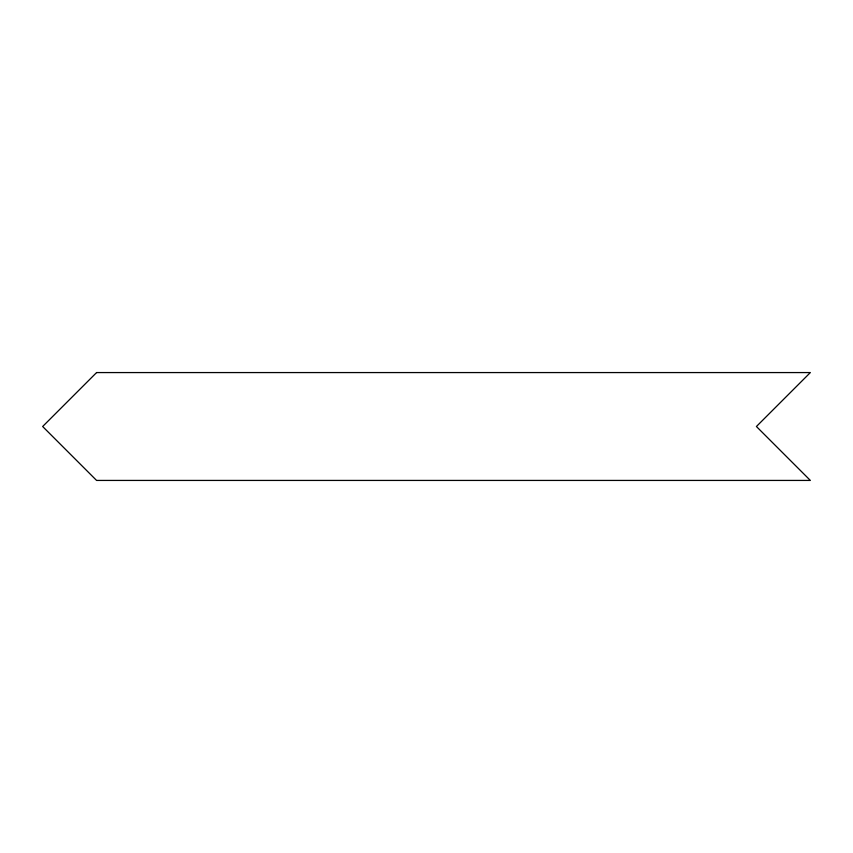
<?xml version="1.0" encoding="UTF-8"?>
<svg xmlns="http://www.w3.org/2000/svg" width="853" height="853" viewBox="0 0 853 853"><rect width="100%" height="100%" fill="white"/><g stroke="black" fill="none" stroke-linecap="round" stroke-linejoin="round"><path stroke-width="1.28" d="M96.581 372.569L42.65 426.5L96.581 480.431L810.35 480.431L756.419 426.5L810.35 372.569L96.581 372.569"/></g></svg>
